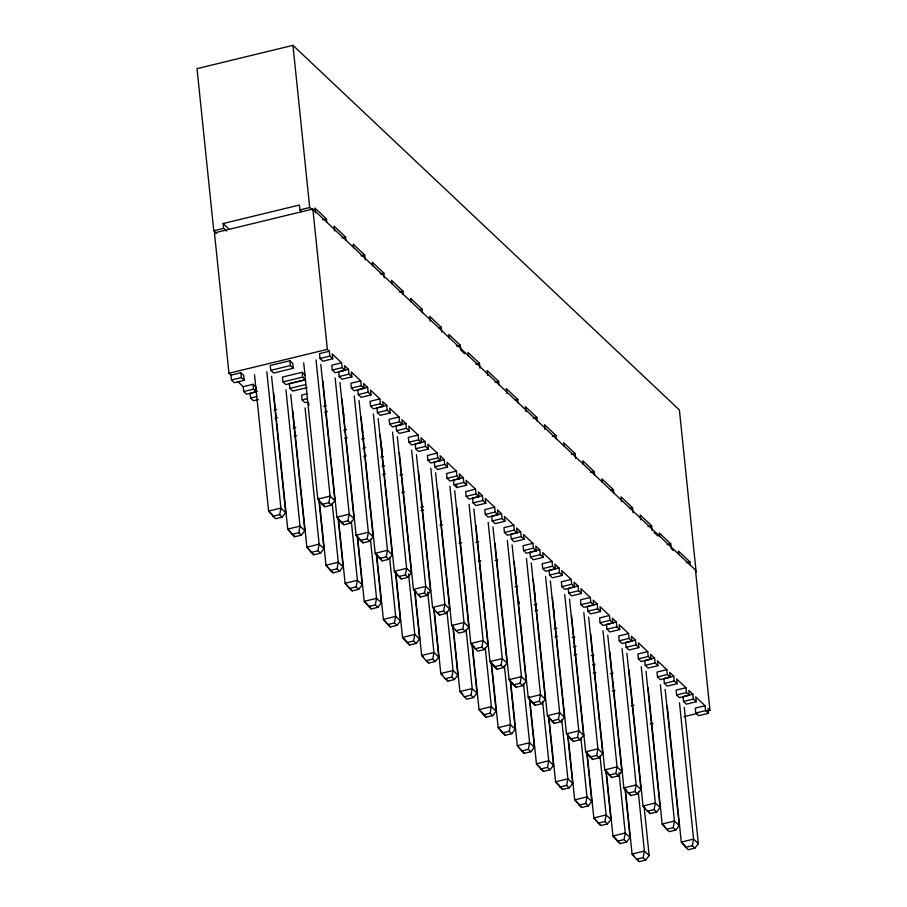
<?xml version="1.0" encoding="UTF-8"?>
<svg xmlns="http://www.w3.org/2000/svg" width="907" height="907" viewBox="0 0 907 907"><rect width="100%" height="100%" fill="white"/><g stroke="black" fill="none" stroke-linecap="round" stroke-linejoin="round"><path stroke-width="1.36" d="M271.59 376.326L285.671 512.591L282.236 517.081L279.662 514.654L280.898 508.079L266.817 371.813M290.728 394.375L304.809 530.64L301.362 535.13L298.788 532.704L300.024 526.128L285.943 389.863M318.708 498.124L323.935 548.69L320.488 553.179L317.915 550.753L319.151 544.177L305.069 407.912M320.795 364.387L334.876 500.653L331.429 505.142L328.856 502.716L330.091 496.14L316.01 359.875M337.994 517.58L343.073 566.75L339.626 571.229L337.053 568.802L338.288 562.238L332.189 503.226M339.921 382.437L354.002 518.702L350.555 523.192L347.982 520.765L349.218 514.19L335.137 377.924M357.12 535.629L362.199 584.8L358.753 589.278L356.179 586.852L357.415 580.287L351.315 521.276M359.047 400.486L373.128 536.751L369.693 541.241L367.12 538.815L368.355 532.239L354.263 395.974M376.246 553.678L381.337 602.849L377.89 607.339L375.317 604.901L376.552 598.337L370.453 539.336M378.185 418.535L392.266 554.801L388.82 559.29L386.246 556.864L387.482 550.288L373.401 414.023M395.384 571.727L400.463 620.898L397.017 625.388L394.443 622.962L395.679 616.386L389.579 557.386M397.311 436.584L411.393 572.85L407.946 577.34L405.372 574.913L406.608 568.338L392.527 432.072M414.51 589.777L419.59 638.947L416.154 643.437L413.581 641.011L414.805 634.435L408.569 574.029M416.449 454.634L430.53 590.911L427.084 595.389L424.51 592.963L425.746 586.398L411.665 450.121M433.648 607.826L438.727 656.997L435.281 661.486L432.707 659.06L433.943 652.484L427.696 592.078M435.575 472.683L449.657 608.96L446.21 613.449L443.636 611.012L444.872 604.447L430.791 468.171M452.774 625.875L457.854 675.046L454.407 679.536L451.833 677.11L453.069 670.534L446.97 611.533M454.702 490.744L468.783 627.009L465.348 631.499L462.774 629.061L464.01 622.497L449.929 486.22M471.901 643.936L476.991 693.095L473.545 697.585L470.971 695.159L472.207 688.583L466.107 629.583M473.839 508.793L487.921 645.058L484.474 649.548L481.9 647.122L483.136 640.546L469.055 504.281M491.038 661.985L496.118 711.156L492.671 715.634L490.097 713.208L491.333 706.632L485.234 647.632M492.966 526.842L507.047 663.108L503.6 667.597L501.027 665.171L502.263 658.595L488.181 522.33M510.165 680.035L515.244 729.205L511.809 733.684L509.235 731.257L510.471 724.693L504.371 665.681M512.104 544.892L526.185 681.157L522.738 685.647L520.164 683.22L521.4 676.645L507.319 540.379M529.155 696.678L534.382 747.255L530.935 751.744L528.362 749.307L529.597 742.742L523.498 683.742M531.23 562.941L545.311 699.206L541.864 703.696L539.291 701.27L540.527 694.694L526.445 558.429M548.429 716.133L553.508 765.304L550.061 769.794L547.488 767.367L548.724 760.792L542.635 701.791M550.356 580.99L564.449 717.256L561.002 721.745L558.429 719.319L559.664 712.743L545.583 576.478M567.555 734.182L572.646 783.353L569.199 787.843L566.626 785.417L567.861 778.841L561.762 719.841M569.494 599.039L583.575 735.316L580.129 739.795L577.555 737.368L578.791 730.804L564.71 594.527M586.693 752.232L591.772 801.403L588.326 805.892L585.752 803.466L586.988 796.89L580.888 737.89M588.62 617.089L602.702 753.366L599.255 757.844L596.681 755.418L597.917 748.853L583.836 612.576M605.819 770.281L610.899 819.452L607.463 823.941L604.89 821.515L606.125 814.939L600.026 755.939M607.758 635.149L621.839 771.415L618.393 775.904L615.819 773.467L617.055 766.903L602.974 630.626M624.957 788.342L630.036 837.501L626.59 841.991L624.016 839.565L625.252 832.989L619.005 772.583M626.884 653.199L640.966 789.464L637.519 793.954L634.945 791.528L636.181 784.952L622.1 648.686M644.083 806.391L649.163 855.562L645.716 860.04L643.142 857.614L644.378 851.038L638.29 792.038M646.011 671.248L660.103 807.513L656.657 812.003L654.083 809.577L655.319 803.001L641.238 666.736M665.148 689.297L679.23 825.563L675.783 830.052L673.209 827.626L674.445 821.05L660.364 684.785M684.275 707.347L698.356 843.612L694.921 848.102L692.347 845.675L693.583 839.1L679.49 702.834M696.157 572.124L679.4 409.975L292.95 45.35L197.023 68.637L213.78 230.786L216.648 233.484M226.489 231.104L223.621 228.394L223.122 223.553L299.367 205.039L299.866 209.88L301.782 211.694M213.78 230.786L223.621 228.394M299.866 209.88L309.706 207.499L312.575 210.209M707.245 711.043L709.977 710.385L695.476 570.015L312.847 209.007L214.46 232.884L228.972 373.253L230.979 375.147L231.478 379.988L234.346 382.697L244.187 380.305L243.688 375.464L240.82 372.754L230.979 375.147M322.733 219.8L326.429 218.904L326.803 222.532M341.871 237.849L345.556 236.954L345.93 240.582M360.997 255.899L364.693 255.003L365.192 259.844M380.135 273.948L383.82 273.052L384.319 277.893M399.261 291.997L402.946 291.102L403.32 294.73M419.624 309.752L422.084 309.151L422.458 312.79M228.972 373.253L327.359 349.365L329.366 351.258L329.865 356.1L332.733 358.809L322.892 361.201L320.024 358.492L319.525 353.651L329.366 351.258M289.911 360.725L270.241 365.498L270.74 370.339L273.608 373.049L293.29 368.276L292.78 363.435L289.911 360.725L290.41 365.566L293.29 368.276M438.75 327.801L441.21 327.2L441.709 332.041M270.74 370.339L290.41 365.566M231.478 379.988L241.319 377.595L244.187 380.305M320.024 358.492L329.865 356.1M237.6 381.393L243.223 386.699L253.064 384.307L255.933 387.017L256.182 389.432M302.156 372.278L282.485 377.051L282.984 381.892L285.852 384.602L305.523 379.829L302.655 377.119L302.156 372.278L305.024 374.988M344.977 370.362L342.109 367.652L341.61 362.811L331.769 365.204L332.268 370.045L335.137 372.754L344.977 370.362L344.479 365.521L348.492 369.319L349.002 374.149L351.871 376.858L342.03 379.251L339.161 376.541L338.662 371.7L348.492 369.319M282.984 381.892L302.655 377.119M243.722 391.541L253.563 389.148L256.432 391.858L246.591 394.25L243.722 391.541L243.223 386.699M332.268 370.045L342.109 367.652M251.341 392.901L257.486 391.405M305.115 379.727L289.367 383.548L289.866 388.389L292.734 391.098L307.167 387.595M456.652 346.157L460.348 345.261L460.847 350.102L464.667 353.707M289.866 388.389L305.614 384.568M250.105 393.196L250.604 398.037L256.76 396.54M339.161 376.541L349.002 374.149M258.393 399.545L253.472 400.747L250.604 398.037M306.861 393.831L301.612 395.101L302.11 399.942L304.979 402.651L307.609 402.016M364.115 388.411L361.235 385.702L360.737 380.861L350.907 383.253L351.406 388.094L354.274 390.804L364.115 388.411L363.605 383.57L367.63 387.368L368.129 392.209L370.997 394.908L361.156 397.3L358.288 394.59L357.789 389.749L367.63 387.368M302.11 399.942L307.36 398.672M351.406 388.094L361.235 385.702M274.163 410.055L276.612 409.454M475.79 364.206L479.474 363.31L479.973 368.151M358.288 394.59L368.129 392.209M323.674 406.291L326.293 405.644M275.07 418.195L277.531 417.594M324.683 412.197L327.302 411.563M383.242 406.461L380.373 403.762L379.874 398.921L370.033 401.302L370.532 406.143L373.401 408.853L383.242 406.461L382.743 401.62L386.756 405.418L387.255 410.259L390.123 412.968L380.294 415.349L377.425 412.64L376.915 407.799M370.532 406.143L380.373 403.762M293.29 428.104L295.75 427.503M378.151 407.504L386.756 405.418M494.916 382.255L498.601 381.359L498.986 384.987M377.425 412.64L387.255 410.259M294.197 436.244L296.657 435.655M343.81 430.247L346.429 429.612M402.368 424.51L399.499 421.812L399.001 416.971L389.16 419.351L389.659 424.193L392.538 426.902L402.368 424.51L401.869 419.68L405.894 423.467L406.393 428.308L409.261 431.018L399.42 433.399L396.552 430.689L396.053 425.859M389.659 424.193L399.499 421.812M397.277 425.553L405.894 423.467M344.558 438.432L347.177 437.798M515.278 400.01L517.738 399.409L518.112 403.037M361.689 439.045L364.319 438.41M396.552 430.689L406.393 428.308M362.936 448.296L365.566 447.661M421.506 442.571L418.637 439.861L418.138 435.02L408.297 437.412L408.796 442.242L411.665 444.952L421.506 442.571L421.007 437.73L425.02 441.516L425.519 446.357L428.387 449.067L418.546 451.448L415.678 448.75L415.179 443.908L425.02 441.516M408.796 442.242L418.637 439.861M363.684 456.482L366.315 455.847M533.18 418.354L536.865 417.458L537.239 421.086M380.827 457.094L383.446 456.459M415.678 448.75L425.519 446.357M382.074 466.357L384.693 465.71M440.632 460.62L437.764 457.91L437.265 453.069L427.424 455.461L427.923 460.303L430.791 463.001L440.632 460.62L440.133 455.779L444.147 459.566L444.657 464.407L447.525 467.116L437.684 469.509L434.816 466.799L434.317 461.958L444.147 459.566M427.923 460.303L437.764 457.91M382.822 474.542L385.441 473.896M552.306 436.403L556.002 435.507L556.376 439.135M399.953 475.143L402.572 474.508M434.816 466.799L444.657 464.407M459.77 478.669L456.901 475.96L456.391 471.118L446.561 473.511L447.06 478.352L449.929 481.05L459.77 478.669L459.271 473.828L463.284 477.615L463.783 482.456L466.652 485.166L456.811 487.558L453.942 484.848L453.443 480.007L463.284 477.615M254.516 374.795L268.597 511.06L273.041 516.253L279.662 514.654M303.709 362.857L317.79 499.122L322.234 504.315L328.856 502.716M282.236 517.081L275.615 518.691L273.041 516.253M322.234 504.315L324.808 506.741L331.429 505.142M447.06 478.352L456.901 475.96M401.948 492.592L404.567 491.945M571.444 454.452L575.129 453.557L575.628 458.398M453.942 484.848L463.783 482.456M478.896 496.719L476.028 494.009L475.529 489.168L465.688 491.56L466.187 496.401L469.055 499.111L478.896 496.719L478.397 491.877L482.411 495.664L482.909 500.505L485.789 503.215L475.948 505.607L473.08 502.897L472.57 498.056L482.411 495.664M273.642 392.844L287.723 529.121L292.167 534.314L298.788 532.704M322.835 380.906L336.916 517.171L341.361 522.364L347.982 520.765M292.167 534.314L294.741 536.74L301.362 535.13M341.361 522.364L343.934 524.802L350.555 523.192M420.837 507.296L423.456 506.662M466.187 496.401L476.028 494.009M421.075 510.641L423.705 510.006M590.57 472.502L594.255 471.606L594.641 475.245M473.08 502.897L482.909 500.505M498.022 514.768L495.154 512.058L494.655 507.217L484.814 509.609L485.324 514.45L488.193 517.16L498.022 514.768L497.524 509.927L501.548 513.725L502.047 518.555L504.916 521.264L495.075 523.656L492.206 520.947L491.707 516.106L501.548 513.725M292.78 410.894L306.861 547.17L311.305 552.363L317.915 550.753M341.973 398.955L356.054 535.221L360.498 540.425L367.12 538.815M311.305 552.363L313.879 554.789L320.488 553.179M360.498 540.425L363.072 542.851L369.693 541.241M439.963 525.346L442.593 524.711M485.324 514.45L495.154 512.058M610.933 490.256L613.393 489.667L613.767 493.295M492.206 520.947L502.047 518.555M517.16 532.817L514.292 530.107L513.793 525.266L503.952 527.659L504.451 532.5L507.319 535.209L517.16 532.817L516.661 527.976L520.675 531.774L521.174 536.615L524.042 539.314L514.212 541.706L511.333 538.996L510.834 534.155L520.675 531.774M319.309 500.596L325.987 565.22L330.431 570.412L337.053 568.802M361.099 417.005L375.181 553.281L379.625 558.474L386.246 556.864M330.431 570.412L333.005 572.839L339.626 571.229M379.625 558.474L382.198 560.9L388.82 559.29M459.101 543.395L461.72 542.76M504.451 532.5L514.292 530.107M475.982 542.511L478.601 541.864M630.059 508.305L632.519 507.716L633.018 512.557M511.333 538.996L521.174 536.615M536.286 550.866L533.418 548.168L532.919 543.327L523.078 545.708L523.577 550.549L526.445 553.259L536.286 550.866L535.788 546.025L539.812 549.823L540.311 554.665L543.18 557.363L533.339 559.755L530.47 557.045L529.971 552.204L539.812 549.823M338.436 518.645L345.113 583.269L349.569 588.462L356.179 586.852M380.237 435.054L394.318 571.331L398.763 576.523L405.372 574.913M349.569 588.462L352.143 590.888L358.753 589.278M398.763 576.523L401.336 578.949L407.946 577.34M478.227 561.444L480.846 560.809M523.577 550.549L533.418 548.168M495.109 560.56L497.728 559.925M647.961 526.661L651.657 525.765L652.156 530.606M530.47 557.045L540.311 554.665M555.424 568.916L552.556 566.217L552.046 561.376L542.216 563.757L542.715 568.598L545.583 571.308L555.424 568.916L554.925 564.086L558.939 567.873L559.438 572.714L562.306 575.423L552.465 577.804L549.597 575.095L549.098 570.265L558.939 567.873M357.573 536.695L364.251 601.318L368.695 606.511L375.317 604.901M399.363 453.115L413.445 589.38L417.889 594.573L424.51 592.963M368.695 606.511L371.269 608.937L377.89 607.339M417.889 594.573L420.463 596.999L427.084 595.389M542.715 568.598L552.556 566.217M667.098 544.71L670.783 543.815L671.282 548.656L673.198 550.458M549.597 575.095L559.438 572.714M514.983 586.795L517.614 586.16M418.49 471.164L432.571 607.429L444.872 604.447L449.657 608.96M574.55 586.976L571.682 584.267L571.183 579.426L561.342 581.806L561.841 586.648L564.71 589.357L574.55 586.976L574.052 582.135L578.065 585.922L578.564 590.763L581.444 593.473L571.603 595.854L568.734 593.155L568.236 588.314M376.7 554.744L383.378 619.368L387.822 624.56L394.443 622.962M432.571 607.429L437.015 612.622L443.636 611.012M387.822 624.56L390.395 626.986L397.017 625.388M437.015 612.622L439.589 615.048L446.21 613.449M561.841 586.648L571.682 584.267M569.46 588.008L578.065 585.922M686.225 562.759L689.921 561.864L690.295 565.492M568.734 593.155L578.564 590.763M534.121 604.844L536.74 604.209M535.119 610.762L537.738 610.116M593.688 605.026L590.808 602.316L590.31 597.475L580.469 599.867L580.979 604.708L583.847 607.407L593.688 605.026L593.178 600.185L597.203 603.971L597.702 608.812L600.57 611.522L590.729 613.914L587.861 611.205L587.362 606.364M395.837 572.793L402.515 637.417L406.96 642.609L413.581 641.011M437.627 489.213L451.709 625.479L456.153 630.671L462.774 629.061M406.96 642.609L409.533 645.047L416.154 643.437M465.348 631.499L458.727 633.097L456.153 630.671M580.979 604.708L590.808 602.316M588.586 606.057L597.203 603.971M587.861 611.205L597.702 608.812M554.245 628.812L556.875 628.177M612.815 623.075L609.946 620.365L609.447 615.524L599.606 617.916L600.105 622.758L602.974 625.456L612.815 623.075L612.316 618.234L616.329 622.021L616.828 626.862L619.696 629.571L609.867 631.964L606.987 629.254L606.488 624.413L616.329 622.021M414.964 590.854L421.642 655.466L426.086 660.659L432.707 659.06M456.754 507.262L470.835 643.528L475.279 648.72L481.9 647.122M426.086 660.659L428.66 663.096L435.281 661.486M484.474 649.548L477.853 651.147L475.279 648.72M600.105 622.758L609.946 620.365M554.993 636.997L557.624 636.351M572.136 637.598L574.755 636.963M606.987 629.254L616.828 626.862M573.383 646.861L576.002 646.226M631.941 641.124L629.073 638.415L628.574 633.574L618.733 635.966L619.232 640.807L622.1 643.517L631.941 641.124L631.442 636.283L635.467 640.07L635.966 644.911L638.834 647.621L628.993 650.013L626.125 647.303L625.626 642.462L635.467 640.07M434.09 608.903L440.779 673.527L445.224 678.719L451.833 677.11M475.892 525.312L489.973 661.577L494.417 666.77L501.027 665.171M445.224 678.719L447.797 681.146L454.407 679.536M494.417 666.77L496.991 669.207L503.6 667.597M619.232 640.807L629.073 638.415M574.131 655.047L576.75 654.412M591.262 655.648L593.892 655.013M626.125 647.303L635.966 644.911M592.509 664.91L595.139 664.275M651.079 659.174L648.21 656.464L647.7 651.623L637.87 654.015L638.369 658.856L641.238 661.566L651.079 659.174L650.58 654.332L654.593 658.119L655.092 662.96L657.96 665.67L648.12 668.062L645.251 665.353L644.752 660.511L654.593 658.119M453.228 626.952L459.906 691.576L464.35 696.769L470.971 695.159M495.018 543.361L509.099 679.626L513.543 684.819L520.164 683.22M473.545 697.585L466.924 699.195L464.35 696.769M513.543 684.819L516.117 687.257L522.738 685.647M638.369 658.856L648.21 656.464M593.257 673.096L595.876 672.461M610.4 673.697L613.019 673.062M645.251 665.353L655.092 662.96M670.205 677.223L667.337 674.513L666.838 669.672L656.997 672.064L657.496 676.905L660.364 679.615L670.205 677.223L669.706 672.382L673.72 676.18L674.218 681.021L677.098 683.719L667.257 686.111L664.389 683.402L663.89 678.561L673.72 676.18M472.354 645.002L479.032 709.625L483.476 714.818L490.097 713.208M514.144 561.41L528.225 697.687L532.681 702.88L539.291 701.27M483.476 714.818L486.05 717.244L492.671 715.634M532.681 702.88L535.255 705.306L541.864 703.696M657.496 676.905L667.337 674.513M612.384 691.145L615.014 690.51M664.389 683.402L674.218 681.021M689.343 695.272L686.463 692.563L685.964 687.733L676.123 690.114L676.633 694.955L679.502 697.664L689.343 695.272L688.832 690.431L692.857 694.229L693.356 699.07L696.225 701.769L686.384 704.161L683.515 701.451L683.016 696.61L692.857 694.229M491.492 663.051L498.17 727.675L502.614 732.867L509.235 731.257M533.282 579.46L547.363 715.736L551.807 720.929L558.429 719.319M502.614 732.867L505.188 735.294L511.809 733.684M551.807 720.929L554.381 723.355L561.002 721.745M631.272 705.85L633.902 705.215M676.633 694.955L686.463 692.563M683.515 701.451L693.356 699.07M708.469 713.321L705.601 710.623L705.102 705.782L695.261 708.163L695.76 713.004L698.628 715.714L708.469 713.321L707.97 708.492L709.977 710.385M510.618 681.1L517.296 745.724L521.74 750.917L528.362 749.307M552.408 597.52L566.49 733.786L570.934 738.978L577.555 737.368M521.74 750.917L524.314 753.343L530.935 751.744M570.934 738.978L573.507 741.404L580.129 739.795M650.41 723.899L653.029 723.264M695.76 713.004L705.601 710.623M684.014 716.689L697.676 713.367M529.756 699.15L536.434 763.773L540.878 768.966L547.488 767.367M571.546 615.57L585.627 751.835L590.072 757.028L596.681 755.418M540.878 768.966L543.452 771.392L550.061 769.794M590.072 757.028L592.645 759.454L599.255 757.844M548.882 717.199L555.56 781.823L560.004 787.015L566.626 785.417M590.672 633.619L604.754 769.884L609.198 775.077L615.819 773.467M560.004 787.015L562.578 789.453L569.199 787.843M609.198 775.077L611.772 777.503L618.393 775.904M568.009 735.26L574.687 799.872L579.131 805.065L585.752 803.466M609.799 651.668L623.88 787.934L628.336 793.126L634.945 791.528M579.131 805.065L581.704 807.502L588.326 805.892M628.336 793.126L630.909 795.552L637.519 793.954M587.146 753.309L593.824 817.933L598.269 823.125L604.89 821.515M628.936 669.717L643.018 805.983L647.462 811.175L654.083 809.577M598.269 823.125L600.842 825.551L607.463 823.941M647.462 811.175L650.036 813.613L656.657 812.003M606.273 771.358L612.951 835.982L617.395 841.174L624.016 839.565M648.063 687.767L662.144 824.032L666.588 829.225L673.209 827.626M617.395 841.174L619.969 843.601L626.59 841.991M675.783 830.052L669.162 831.662L666.588 829.225M625.411 789.407L632.088 854.031L636.533 859.224L643.142 857.614M667.201 705.816L681.282 842.093L685.726 847.285L692.347 845.675M636.533 859.224L639.106 861.65L645.716 860.04M694.921 848.102L688.3 849.712L685.726 847.285M326.429 218.904L314.944 208.066L315.443 212.907M345.556 236.954L334.082 226.126L334.581 230.968M364.693 255.003L353.208 244.176L353.583 247.804M383.82 273.052L372.346 262.225L372.72 265.853M402.946 291.102L391.473 280.274L391.847 283.902M422.084 309.151L410.599 298.324L410.973 301.952M441.21 327.2L429.737 316.373L430.235 321.214M460.348 345.261L448.863 334.422L449.237 338.062M479.474 363.31L468.001 352.472L468.375 356.111M498.601 381.359L487.127 370.532L487.626 375.362M517.738 399.409L506.253 388.581L506.764 393.423M536.865 417.458L525.391 406.631L525.89 411.472M556.002 435.507L544.517 424.68L545.016 429.521M575.129 453.557L563.655 442.729L564.029 446.357M594.255 471.606L582.782 460.779L583.156 464.407M613.393 489.667L601.908 478.828L602.293 482.456M632.519 507.716L621.046 496.877L621.544 501.718M651.657 525.765L640.172 514.938L640.671 519.768M670.783 543.815L659.31 532.987L659.684 536.615M689.921 561.864L678.436 551.037L678.81 554.665M654.072 532.409L657.892 536.014M223.122 223.553L228.859 228.972M341.61 362.811L332.234 353.968L332.733 358.809M360.737 380.861L351.372 372.017L351.871 376.858M379.874 398.921L370.498 390.067L370.997 394.908M399.001 416.971L389.625 408.127L390.123 412.968M418.138 435.02L408.762 426.177L409.261 431.018M437.265 453.069L427.889 444.226L428.387 449.067M456.391 471.118L447.026 462.275L447.525 467.116M475.529 489.168L466.153 480.325L466.652 485.166M494.655 507.217L485.279 498.374L485.789 503.215M513.793 525.266L504.417 516.423L504.916 521.264M532.919 543.327L523.543 534.472L524.042 539.314M552.046 561.376L542.681 552.533L543.18 557.363M571.183 579.426L561.807 570.582L562.306 575.423M590.31 597.475L580.933 588.632L581.444 593.473M609.447 615.524L600.071 606.681L600.57 611.522M628.574 633.574L619.198 624.73L619.696 629.571M647.7 651.623L638.335 642.78L638.834 647.621M666.838 669.672L657.462 660.829L657.96 665.67M685.964 687.733L676.588 678.878L677.098 683.719M705.102 705.782L695.726 696.939L696.225 701.769M334.876 500.653L330.091 496.14L317.79 499.122L324.808 506.741M354.002 518.702L349.218 514.19L336.916 517.171L343.934 524.802M373.128 536.751L368.355 532.239L356.054 535.221L363.072 542.851M392.266 554.801L387.482 550.288L375.181 553.281L379.013 556.887M411.393 572.85L406.608 568.338L394.318 571.331L401.336 578.949M430.53 590.911L425.746 586.398L413.445 589.38L416.313 592.09M468.783 627.009L464.01 622.497L451.709 625.479L453.625 627.281M487.921 645.058L483.136 640.546L470.835 643.528L474.667 647.144M507.047 663.108L502.263 658.595L489.973 661.577L494.746 666.089M526.185 681.157L521.4 676.645L509.099 679.626L516.117 687.257M545.311 699.206L540.527 694.694L528.225 697.687L535.255 705.306M564.449 717.256L559.664 712.743L547.363 715.736L554.381 723.355M583.575 735.316L578.791 730.804L566.49 733.786L573.507 741.404M602.702 753.366L597.917 748.853L585.627 751.835L590.412 756.347M621.839 771.415L617.055 766.903L604.754 769.884L608.586 773.501M640.966 789.464L636.181 784.952L623.88 787.934L626.76 790.643M660.103 807.513L655.319 803.001L643.018 805.983L644.934 807.797M679.23 825.563L674.445 821.05L662.144 824.032L665.012 826.742M698.356 843.612L693.583 839.1L681.282 842.093L685.102 845.698M285.671 512.591L280.898 508.079L268.597 511.06L272.417 514.677M304.809 530.64L300.024 526.128L287.723 529.121L294.741 536.74M323.935 548.69L319.151 544.177L306.861 547.17L313.879 554.789M343.073 566.75L338.288 562.238L325.987 565.22L333.005 572.839M362.199 584.8L357.415 580.287L345.113 583.269L352.143 590.888M381.337 602.849L376.552 598.337L364.251 601.318L368.072 604.924M400.463 620.898L395.679 616.386L383.378 619.368L390.395 626.986M419.59 638.947L414.805 634.435L402.515 637.417L406.336 641.034M438.727 656.997L433.943 652.484L421.642 655.466L423.558 657.28M457.854 675.046L453.069 670.534L440.779 673.527L442.684 675.33M476.991 693.095L472.207 688.583L459.906 691.576L462.774 694.274M496.118 711.156L491.333 706.632L479.032 709.625L483.816 714.138M515.244 729.205L510.471 724.693L498.17 727.675L505.188 735.294M534.382 747.255L529.597 742.742L517.296 745.724L524.314 753.343M553.508 765.304L548.724 760.792L536.434 763.773L543.452 771.392M572.646 783.353L567.861 778.841L555.56 781.823L559.381 785.439M591.772 801.403L586.988 796.89L574.687 799.872L579.471 804.384M610.899 819.452L606.125 814.939L593.824 817.933L600.842 825.551M630.036 837.501L625.252 832.989L612.951 835.982L616.783 839.587M649.163 855.562L644.378 851.038L632.088 854.031L633.993 855.834M648.539 811.538L650.036 813.613M629.413 793.489L630.909 795.552M609.538 774.397L611.772 777.503M591.149 757.379L592.645 759.454M637.61 859.575L639.106 861.65M495.494 667.133L496.991 669.207M617.735 840.494L619.969 843.601M580.219 805.427L581.704 807.502M438.104 612.973L439.589 615.048M560.345 786.335L562.578 789.453M418.977 594.924L420.463 596.999M379.965 557.794L382.198 560.9M484.565 715.169L486.05 717.244M446.301 679.071L447.797 681.146M427.174 661.022L428.66 663.096M407.3 641.929L409.533 645.047M369.036 605.831L371.269 608.937M553.735 609.64L554.109 613.279M534.722 592.804L535.096 596.432M519.065 601.375L519.314 603.79M515.72 575.968L515.97 578.383M456.561 485.132L456.811 487.558M381.552 447.185L381.926 450.813M362.426 429.136L362.8 432.764M343.288 411.086L343.787 415.928M312.847 209.007L327.359 349.365M292.95 45.35L309.706 207.499M308.618 402.81L308.879 405.236M294.446 425.542L294.696 427.957M253.064 384.307L253.563 389.148M240.82 372.754L241.319 377.595"/></g></svg>
